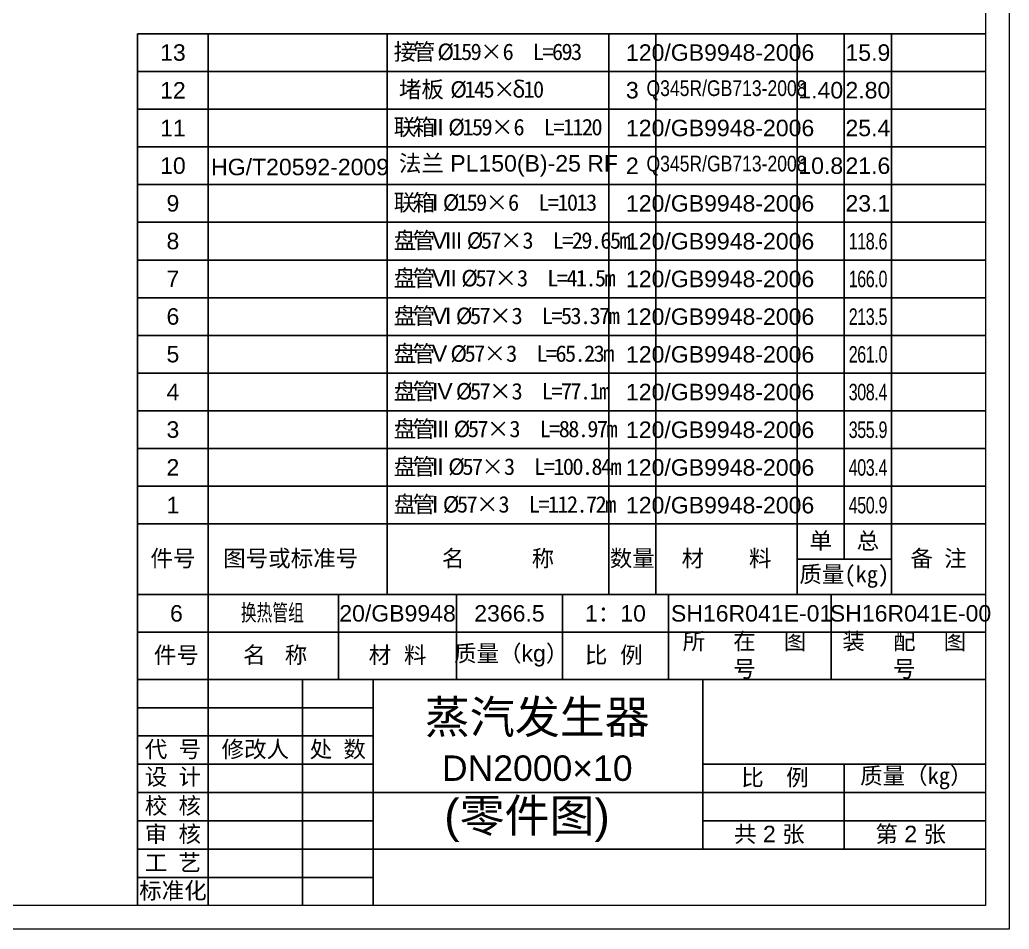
# Model space of a CAD drawing. Header units: millimetres. Extents: x 3222 to 12294, y 967 to 7382.
# Drawn here: x 7758 to 12294, y 967 to 5135 of the extents above; entities that cross this region are included whole.
import ezdxf

# ---------------------------------------------------------------- set-up
doc = ezdxf.new("R2010")
doc.units = ezdxf.units.MM
doc.layers.add('图层2', color=3, linetype='Continuous')
doc.layers.add('细实线', color=7, linetype='Continuous', lineweight=18)
doc.styles.get("Standard").update_dxf_attribs({"font": 'arial.ttf'})

# ---------------------------------------------------------------- blocks, each defined once
blk = doc.blocks.new('HGCAD#HGTFTK~A3H~HGCAD图框')
at = {"layer": '细实线', "color": 7}
blk.add_lwpolyline([(5, -5), (-415, -5), (-415, 292), (5, 292)], close=True, dxfattribs=at)
at = {"layer": '细实线', "color": 2}
blk.add_lwpolyline([(0, 0), (-390, 0), (-390, 287), (0, 287)], close=True, dxfattribs=at)

msp = doc.modelspace()

# ---------------------------------------------------------------- linework, layer by layer
for p, q in [((8298.37, 5071.06), (8298.37, 2111.86)), ((8298.37, 5071.06), (12186.37, 5071.06)), ((11322.37, 2662.66), (11754.37, 2662.66)), ((12186.37, 2500.66), (8298.37, 2500.66)), ((12186.37, 2500.66), (8298.37, 2500.66)), ((8298.37, 2111.86), (12186.37, 2111.86))]:
    msp.add_line(p, q)
at = {"ltscale": 10}
msp.add_line((8298.37, 2111.86), (8298.37, 1075.06), dxfattribs=at)
at = {"layer": '图层2'}
for p, q in [((8622.37, 5071.06), (8622.37, 2500.66)), ((9443.17, 5071.06), (9443.17, 2500.66)), ((10458.37, 5071.06), (10458.37, 2500.66)), ((10674.37, 5071.06), (10674.37, 2500.66)), ((11322.37, 5071.06), (11322.37, 2500.66)), ((11538.37, 2662.66), (11538.37, 5071.06)), ((11754.37, 5071.06), (11754.37, 2500.66)), ((8298.37, 4898.26), (12186.37, 4898.26)), ((8298.37, 4725.46), (12186.37, 4725.46)), ((8298.37, 4552.66), (12186.37, 4552.66)), ((8298.37, 4379.86), (12186.37, 4379.86)), ((8298.37, 4207.06), (12186.37, 4207.06)), ((8298.37, 4034.26), (12186.37, 4034.26)), ((8298.37, 3861.46), (12186.37, 3861.46)), ((8298.37, 3688.66), (12186.37, 3688.66)), ((8298.37, 3515.86), (12186.37, 3515.86)), ((8298.37, 3343.06), (12186.37, 3343.06)), ((8298.37, 3170.26), (12186.37, 3170.26)), ((8298.37, 2997.46), (12186.37, 2997.46)), ((8298.37, 2824.66), (12186.37, 2824.66)), ((8622.37, 2500.66), (8622.37, 2111.86)), ((9220.23, 2500.66), (9220.23, 2111.86)), ((9760.23, 2500.66), (9760.23, 2111.86)), ((10246.23, 2500.66), (10246.23, 2111.86)), ((10732.23, 2500.66), (10732.23, 2111.86)), ((11477.65, 2500.66), (11477.65, 2111.86)), ((8298.37, 2327.86), (12186.37, 2327.86)), ((8622.37, 1075.06), (8622.37, 2111.86)), ((9054.37, 1075.06), (9054.37, 2111.86)), ((9378.37, 1075.06), (9378.37, 2111.86)), ((10890.37, 1334.26), (10890.37, 2111.86)), ((8298.37, 1982.26), (9378.37, 1982.26)), ((8298.37, 1852.66), (9378.37, 1852.66)), ((8298.37, 1723.06), (9378.37, 1723.06)), ((10890.37, 1723.06), (12186.37, 1723.06)), ((11538.37, 1334.26), (11538.37, 1723.06)), ((8298.37, 1593.46), (9378.37, 1593.46)), ((9378.37, 1593.46), (10890.37, 1593.46)), ((10890.37, 1593.46), (12186.37, 1593.46)), ((8298.37, 1463.86), (9378.37, 1463.86)), ((10890.37, 1463.86), (12186.37, 1463.86)), ((8298.37, 1334.26), (12186.37, 1334.26)), ((8298.37, 1204.66), (9378.37, 1204.66))]:
    msp.add_line(p, q, dxfattribs=at)

# ---------------------------------------------------------------- block references
at = {"ltscale": 5, "xscale": 21.59999999999945, "yscale": 21.59999999999945, "zscale": 21.59999999999945}
msp.add_blockref('HGCAD#HGTFTK~A3H~HGCAD图框', (12186.37, 1075.06), dxfattribs=at)

# ---------------------------------------------------------------- texts
for s, insert, char_height, width, attachment_point in [('{\\C7;堵板 \\fSimSun|b0|i0|c134|p2;\\T0.85;%%C\\fFangSong_GB2312|b0|i0|c134|p49;145×δ10}', (9496.36, 4812.06), 75.6, 1208.5441, 4), ('6', (8476.43, 2414.26), 75.6, 540, 5), ('{\\W0.7;换热管组}', (8916.16, 2413.72), 75.6, 540, 5), ('{\\C7;20/GB9948}', (9490.23, 2414.26), 75.6, 540, 5), ('2366.5', (10003.23, 2414.26), 75.6, 540, 5), ('1：10', (10489.23, 2414.26), 75.6, 540, 5), ('SH16R041E-01', (11113.33, 2414.26), 75.6, 540, 5), ('SH16R041E-00', (11841.96, 2414.26), 75.6, 540, 5), ('{\\T2.25;所在图号}', (11145.19, 2219.86), 75.6, 864, 5), ('{\\T2.25;装配图号}', (11877.8, 2219.86), 75.6, 864, 5), ('件号', (8476.43, 2219.86), 75.6, 324, 5), ('名   称', (8929.31, 2219.86), 75.6, 648, 5), ('材  料', (9490.23, 2219.86), 75.6, 540, 5), ('质量（kg）', (10011.36, 2219.86), 75.6, 1059.6311, 5), ('比  例', (10481.6, 2219.86), 75.6, 324, 5), ('蒸汽发生器\\P{\\H0.7714x;DN2000×10}', (10130.75, 1830.45), 151.2, 1598.9973, 5), ('{\\fFangSong_GB2312|b0|i0|c134|p49;代 号}', (8460.37, 1787.86), 75.6, 324, 5), ('{\\fFangSong_GB2312|b0|i0|c134|p49;修改人}', (8838.37, 1787.86), 75.6, 432, 5), ('{\\fFangSong_GB2312|b0|i0|c134|p49;处 数}', (9216.37, 1787.86), 75.6, 324, 5), ('{\\fNSimSun|b0|i0|c134|p49;设 计}', (8460.37, 1661.45), 75.6, 324, 5), ('{\\fFangSong_GB2312|b0|i0|c134|p49; 比  例}', (11194.78, 1658.26), 75.6, 648, 5), ('{\\fFangSong_GB2312|b0|i0|c134|p49; 质量（kg）}', (11842.78, 1658.26), 75.6, 648, 5), ('{\\fFangSong_GB2312|b0|i0|c134|p49;校 核}', (8460.37, 1528.66), 75.6, 324, 5), ('(零件图)', (10083.83, 1465.24), 151.2, 1598.9973, 5), ('{\\fFangSong_GB2312|b0|i0|c134|p49;审 核}', (8460.37, 1399.06), 75.6, 324, 5), ('第 2 张', (11842.78, 1399.06), 75.6, 648, 5), ('共 2 张', (11194.78, 1399.06), 75.6, 648, 5), ('{\\fFangSong_GB2312|b0|i0|c134|p49;工 艺}', (8460.37, 1269.46), 75.6, 324, 5), ('{\\fFangSong_GB2312|b0|i0|c134|p49;标准化}', (8460.37, 1139.86), 75.6, 324, 5)]:
    msp.add_mtext(s, dxfattribs=dict(insert=insert, char_height=char_height, width=width, attachment_point=attachment_point))
at = {"layer": '图层2'}
for s, insert, char_height, width, attachment_point in [('{\\C7; \\T0.85;接管 \\fSimSun|b0|i0|c134|p2;%%C\\fFangSong_GB2312|b0|i0|c134|p49;159\\T1;×6\\fSimSun|b0|i0|c134|p2;\\T0.85; \\fFangSong_GB2312|b0|i0|c134|p49; L=693}', (9443.17, 4984.45), 75.6, 1208.5441, 4), ('{\\C7;13}', (8460.37, 4984.66), 75.6, 324, 5), ('{\\C7;1}', (10566.37, 4984.45), 75.6, 216, 5), ('{\\C7;20/GB9948-2006}', (10998.37, 4984.45), 75.6, 648, 5), ('{\\C7;15.9}', (11646.37, 4984.45), 75.6, 648, 5), ('{\\W0.8;\\C7;Q345R/GB713-2008}', (10998.37, 4811.86), 72, 648, 5), ('{\\C7;12}', (8460.37, 4811.86), 75.6, 324, 5), ('{\\C7;3}', (10566.37, 4812.06), 75.6, 216, 5), ('{\\C7;1.40}', (11430.37, 4812.06), 75.6, 648, 5), ('{\\C7;2.80}', (11646.37, 4812.06), 75.6, 648, 5), ('{\\C7;11}', (8460.37, 4639.06), 75.6, 324, 5), ('{\\C7; \\T0.85;联箱II \\fSimSun|b0|i0|c134|p2;%%C\\fFangSong_GB2312|b0|i0|c134|p49;159\\T1;×6\\fSimSun|b0|i0|c134|p2;\\T0.85; \\fFangSong_GB2312|b0|i0|c134|p49; L=1120}', (9443.17, 4638.85), 75.6, 1208.5441, 4), ('{\\C7;1}', (10566.37, 4638.85), 75.6, 216, 5), ('{\\C7;20/GB9948-2006}', (10998.37, 4638.85), 75.6, 648, 5), ('{\\C7;25.4}', (11646.37, 4638.85), 75.6, 648, 5), ('{\\C7;10}', (8460.37, 4466.26), 75.6, 324, 5), ('{\\C7; HG/T20592-2009}', (8606.04, 4460.02), 75.6, 823.6668, 4), ('{\\C7;法兰 PL150(B)-25 RF}', (9496.36, 4466.05), 75.6, 1208.5441, 4), ('{\\C7;2}', (10566.37, 4466.05), 75.6, 216, 5), ('{\\W0.8;\\C7;Q345R/GB713-2008}', (10998.37, 4466.26), 72, 648, 5), ('{\\C7;10.8}', (11430.37, 4466.05), 75.6, 648, 5), ('{\\C7;21.6}', (11646.37, 4466.05), 75.6, 648, 5), ('{\\C7;9}', (8460.37, 4293.46), 75.6, 324, 5), ('{\\C7; \\T0.85;联箱I \\fSimSun|b0|i0|c134|p2;%%C\\fFangSong_GB2312|b0|i0|c134|p49;159\\T1;×6\\fSimSun|b0|i0|c134|p2;\\T0.85; \\fFangSong_GB2312|b0|i0|c134|p49; L=1013}', (9443.17, 4293.25), 75.6, 1208.5441, 4), ('{\\C7;1}', (10566.37, 4293.25), 75.6, 216, 5), ('{\\C7;20/GB9948-2006}', (10998.37, 4293.25), 75.6, 648, 5), ('{\\C7;23.1}', (11646.37, 4293.25), 75.6, 648, 5), ('{\\C7; \\T0.85;盘管VIII \\fSimSun|b0|i0|c134|p2;%%C\\fFangSong_GB2312|b0|i0|c134|p49;57\\T1;×3\\fSimSun|b0|i0|c134|p2;\\T0.85; \\fFangSong_GB2312|b0|i0|c134|p49; L=29.65m}', (9443.17, 4119.79), 75.6, 1208.5441, 4), ('{\\C7;8}', (8460.37, 4120.66), 75.6, 324, 5), ('{\\C7;1}', (10566.37, 4119.79), 75.6, 216, 5), ('{\\C7;20/GB9948-2006}', (10998.37, 4119.79), 75.6, 648, 5), ('{\\W0.7;\\T0.95;\\C7;118.6}', (11646.37, 4119.79), 75.6, 648, 5), ('{\\C7; \\T0.85;盘管VII \\fSimSun|b0|i0|c134|p2;%%C\\fFangSong_GB2312|b0|i0|c134|p49;57\\T1;×3\\fSimSun|b0|i0|c134|p2;\\T0.85; \\fFangSong_GB2312|b0|i0|c134|p49; L=41.5m}', (9443.17, 3946.99), 75.6, 1208.5441, 4), ('{\\C7;7}', (8460.37, 3947.86), 75.6, 324, 5), ('{\\C7;1}', (10566.37, 3946.99), 75.6, 216, 5), ('{\\C7;20/GB9948-2006}', (10998.37, 3946.99), 75.6, 648, 5), ('{\\W0.7;\\T0.95;\\C7;166.0}', (11646.37, 3946.99), 75.6, 648, 5), ('{\\C7;6}', (8460.37, 3775.06), 75.6, 324, 5), ('{\\C7; \\T0.85;盘管VI \\fSimSun|b0|i0|c134|p2;%%C\\fFangSong_GB2312|b0|i0|c134|p49;57\\T1;×3\\fSimSun|b0|i0|c134|p2;\\T0.85; \\fFangSong_GB2312|b0|i0|c134|p49; L=53.37m}', (9443.17, 3774.19), 75.6, 1208.5441, 4), ('{\\C7;1}', (10566.37, 3774.19), 75.6, 216, 5), ('{\\C7;20/GB9948-2006}', (10998.37, 3774.19), 75.6, 648, 5), ('{\\W0.7;\\T0.95;\\C7;213.5}', (11646.37, 3774.19), 75.6, 648, 5), ('{\\C7;5}', (8460.37, 3602.26), 75.6, 324, 5), ('{\\C7; \\T0.85;盘管V \\fSimSun|b0|i0|c134|p2;%%C\\fFangSong_GB2312|b0|i0|c134|p49;57\\T1;×3\\fSimSun|b0|i0|c134|p2;\\T0.85; \\fFangSong_GB2312|b0|i0|c134|p49; L=65.23m}', (9443.17, 3601.39), 75.6, 1208.5441, 4), ('{\\C7;1}', (10566.37, 3601.39), 75.6, 216, 5), ('{\\C7;20/GB9948-2006}', (10998.37, 3601.39), 75.6, 648, 5), ('{\\W0.7;\\T0.95;\\C7;261.0}', (11646.37, 3601.39), 75.6, 648, 5), ('{\\C7;4}', (8460.37, 3429.46), 75.6, 324, 5), ('{\\C7; \\T0.85;盘管IV \\fSimSun|b0|i0|c134|p2;%%C\\fFangSong_GB2312|b0|i0|c134|p49;57\\T1;×3\\fSimSun|b0|i0|c134|p2;\\T0.85; \\fFangSong_GB2312|b0|i0|c134|p49; L=77.1m}', (9443.17, 3428.59), 75.6, 1208.5441, 4), ('{\\C7;1}', (10566.37, 3428.59), 75.6, 216, 5), ('{\\C7;20/GB9948-2006}', (10998.37, 3428.59), 75.6, 648, 5), ('{\\W0.7;\\T0.95;\\C7;308.4}', (11646.37, 3428.59), 75.6, 648, 5), ('{\\C7;3}', (8460.37, 3256.66), 75.6, 324, 5), ('{\\C7; \\T0.85;盘管III \\fSimSun|b0|i0|c134|p2;%%C\\fFangSong_GB2312|b0|i0|c134|p49;57\\T1;×3\\fSimSun|b0|i0|c134|p2;\\T0.85; \\fFangSong_GB2312|b0|i0|c134|p49; L=88.97m}', (9443.17, 3255.79), 75.6, 1208.5441, 4), ('{\\C7;1}', (10566.37, 3255.79), 75.6, 216, 5), ('{\\C7;20/GB9948-2006}', (10998.37, 3255.79), 75.6, 648, 5), ('{\\W0.7;\\T0.95;\\C7;355.9}', (11646.37, 3255.79), 75.6, 648, 5), ('{\\C7; \\T0.85;盘管II \\fSimSun|b0|i0|c134|p2;%%C\\fFangSong_GB2312|b0|i0|c134|p49;57\\T1;×3\\fSimSun|b0|i0|c134|p2;\\T0.85; \\fFangSong_GB2312|b0|i0|c134|p49; L=100.84m}', (9443.17, 3082.99), 75.6, 1208.5441, 4), ('{\\C7;2}', (8460.37, 3083.86), 75.6, 324, 5), ('{\\C7;1}', (10566.37, 3082.99), 75.6, 216, 5), ('{\\C7;20/GB9948-2006}', (10998.37, 3082.99), 75.6, 648, 5), ('{\\W0.7;\\T0.95;\\C7;403.4}', (11646.37, 3082.99), 75.6, 648, 5), ('{\\C7;1}', (8460.37, 2911.06), 75.6, 324, 5), ('{\\C7; \\T0.85;盘管I \\fSimSun|b0|i0|c134|p2;%%C\\fFangSong_GB2312|b0|i0|c134|p49;57\\T1;×3\\fSimSun|b0|i0|c134|p2;\\T0.85; \\fFangSong_GB2312|b0|i0|c134|p49; L=112.72m}', (9443.17, 2910.19), 75.6, 1208.5441, 4), ('{\\C7;20/GB9948-2006}', (10998.37, 2910.19), 75.6, 648, 5), ('{\\W0.7;\\T0.95;\\C7;450.9}', (11646.37, 2910.19), 75.6, 648, 5), ('{\\C7;1}', (10566.37, 2910.19), 75.6, 216, 5), ('{\\fFangSong_GB2312|b0|i0|c134|p49;\\C7;单}', (11430.37, 2743.66), 75.6, 216, 5), ('{\\fFangSong_GB2312|b0|i0|c134|p49;\\C7;总}', (11646.37, 2743.66), 75.6, 216, 5), ('{\\fFangSong_GB2312|b0|i0|c134|p49;\\C7;件号}', (8460.37, 2662.66), 75.6, 324, 5), ('{\\fFangSong_GB2312|b0|i0|c134|p49;\\C7;图号或标准号}', (9000.37, 2662.66), 75.6, 648, 5), ('{\\fFangSong_GB2312|b0|i0|c134|p49;\\C7;名      称}', (9950.77, 2662.66), 75.6, 1080, 5), ('{\\fFangSong_GB2312|b0|i0|c134|p49;\\C7;数量}', (10566.37, 2662.66), 75.6, 216, 5), ('{\\fFangSong_GB2312|b0|i0|c134|p49;\\C7;材    料}', (10998.37, 2662.66), 75.6, 648, 5), ('{\\fFangSong_GB2312|b0|i0|c134|p49;\\C7;备 注}', (11970.37, 2662.66), 75.6, 432, 5), ('{\\fFangSong_GB2312|b0|i0|c134|p49;\\C7;质量(kg)}', (11538.37, 2581.66), 75.6, 432, 5)]:
    msp.add_mtext(s, dxfattribs=dict(at, insert=insert, char_height=char_height, width=width, attachment_point=attachment_point))

doc.saveas('drawing.dxf')
